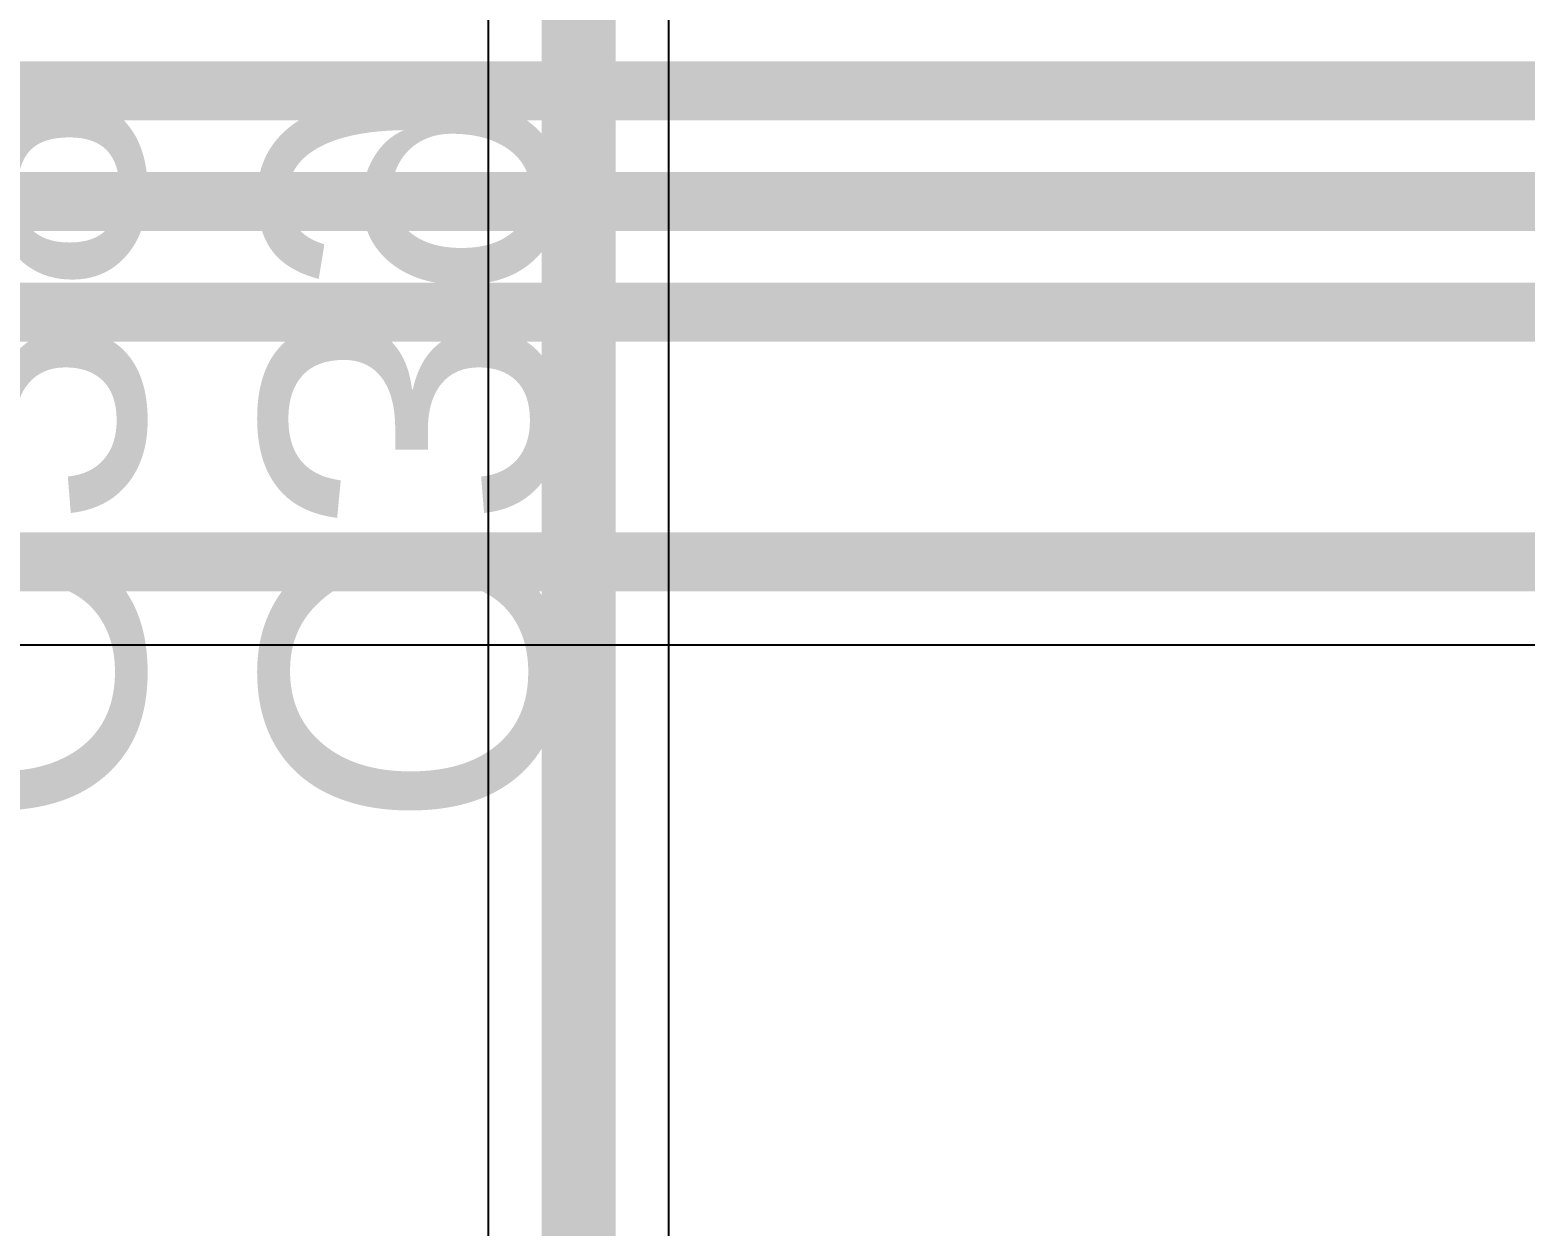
# Model space of a CAD drawing. Header units: inches. Extents: x -0.1 to 17.9, y -0.8 to 4.8.
# Drawn here: x 2.3447 to 2.5473, y 2.2012 to 2.3633 of the extents above; entities that cross this region are included whole.
import ezdxf

# ---------------------------------------------------------------- set-up
doc = ezdxf.new("R2010")
doc.units = ezdxf.units.IN
doc.header["$MEASUREMENT"] = 0
for name, color, linetype in [('Bottom Layer 1', 5, 'Continuous'), ('Bottom Overlay', 54, 'Continuous'), ('Top Layer 1', 1, 'Continuous')]:
    doc.layers.add(name, color=color, linetype=linetype)
doc.styles.add('Arial', font='', dxfattribs={"height": 0.2})
doc.styles.get('Arial').set_extended_font_data('Arial')

msp = doc.modelspace()

# ---------------------------------------------------------------- linework, layer by layer
at = {"layer": 'Bottom Layer 1'}
msp.add_line((1.89281, 2.27997), (3.42204, 2.27997), dxfattribs=at)
for points in [[(1.935, 2.355, 0.008, 0.008, 0), (2.91, 2.355, 0.008, 0.008, 0)], [(1.89079, 2.34, 0.008, 0.008, 0), (2.91621, 2.34, 0.008, 0.008, 0)], [(1.88457, 2.325, 0.008, 0.008, 0), (2.92243, 2.325, 0.008, 0.008, 0)], [(1.89281, 2.29119, 0.008, 0.008, 0), (3.42668, 2.29119, 0.008, 0.008, 0)]]:
    msp.add_lwpolyline(points, format="xyseb", dxfattribs=at)
at = {"layer": 'Top Layer 1'}
for p, q in [((2.43124, 2.12987), (2.43124, 2.50244)), ((2.40676, 2.40421), (2.40676, 2.12987))]:
    msp.add_line(p, q, dxfattribs=at)
msp.add_lwpolyline([(2.419, 2.1155, 0.01, 0.01, 0), (2.419, 2.51681, 0.01, 0.01, 0)], format="xyseb", dxfattribs=at)

# ---------------------------------------------------------------- texts
at = {"layer": 'Bottom Overlay', "style": 'Arial', "text_generation_flag": 2}
for s, p in [('C38', (2.32001, 2.25468)), ('C39', (2.37601, 2.25468))]:
    msp.add_text(s, height=0.04, rotation=270, dxfattribs=at).set_placement(p)

doc.saveas('drawing.dxf')
